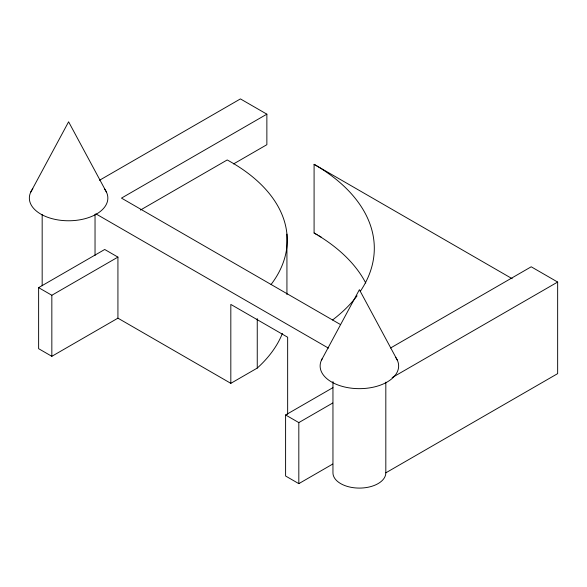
<?xml version="1.0" encoding="UTF-8"?>
<svg xmlns="http://www.w3.org/2000/svg" width="587" height="587" viewBox="0 0 587 587"><rect width="100%" height="100%" fill="white"/><g stroke="black" fill="none" stroke-linecap="round" stroke-linejoin="round"><path stroke-width="0.88" d="M30.685 192.243L68.606 121.803L106.518 192.243M321.471 360.132L359.391 289.685L397.304 360.132M99.482 180.282L240.428 98.91L266.865 114.171L266.865 144.695L233.56 163.927M266.865 114.171L121.472 198.113L340.577 324.611M140.41 210.073L227.213 159.958A190.738 110.121 0 0 1 271.084 284.475M117.928 318.161L51.839 356.316L38.625 348.685L38.625 287.637L104.713 249.482L117.928 257.113L117.928 318.161L230.823 383.34L257.253 368.078A190.738 110.121 0 0 0 282.391 333.453M38.625 287.637L51.839 295.268L117.928 257.113M390.56 347.996L531.213 266.792L557.65 282.053L557.65 373.625L385.82 472.829A26.437 15.262 0 0 1 359.391 488.091A26.437 15.262 0 0 1 332.954 472.829L332.954 381.521M332.748 464.053L298.82 483.644L285.598 476.013L285.598 414.965L332.946 387.633M285.598 414.965L298.82 422.596L332.748 403.005M392.16 377.602L557.65 282.053M365.767 283.081A205.619 118.713 0 0 0 314.089 233.01L314.089 164.331L512.194 278.708M314.089 233.01L317.259 234.837M318.844 235.754L321.221 237.126M95.835 213.829L328.427 348.12M385.82 382.174L385.82 472.829M298.82 422.596L298.82 483.644M287.652 414.341L287.652 337.232L230.823 304.418L230.823 383.34M286.933 234.125L286.933 294.564M257.253 318.631L257.253 368.078M95.035 214.292L95.035 255.499M51.839 295.268L51.839 356.316M42.169 214.548L42.169 285.774M104.354 188.757A39.256 22.666 0 0 1 68.606 220.771A39.256 22.666 0 0 1 32.85 188.757M395.653 357.322A39.256 22.666 0 0 1 360.675 388.645A39.256 22.666 0 0 1 322.212 358.716M314.089 164.331A205.619 118.713 0 0 1 360.242 291.423M357.079 295.841A205.619 118.713 0 0 1 332.565 319.974"/></g></svg>
